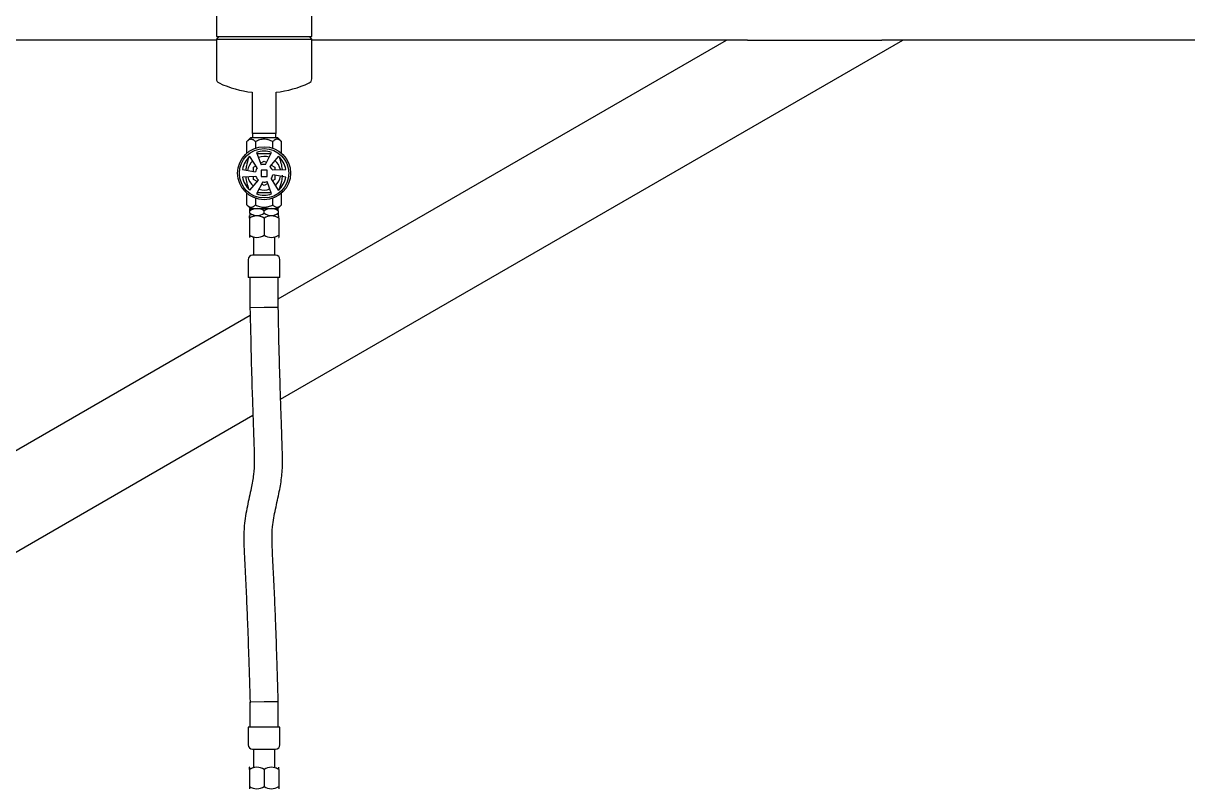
# Model space of a CAD drawing. Extents: x -681219 to -550379, y -242630 to -158199.
# Drawn here: x -627363 to -625652, y -174805 to -173681 of the extents above; entities that cross this region are included whole.
import ezdxf

# ---------------------------------------------------------------- set-up
doc = ezdxf.new("R2010")
doc.units = 0
doc.header["$LTSCALE"] = 1000
for name, color, linetype in [('$TD_AUDIT_GENERATED_(1444)', 7, 'CONTINUOUS'), ('B1OS_截止阀DN20', 7, 'CONTINUOUS'), ('DN20_GB3289.26_A', 7, 'CONTINUOUS'), ('DN20×600_YJR3-4C', 7, 'CONTINUOUS'), ('GBT_12459管帽DN100', 7, 'CONTINUOUS'), ('SPTZ0110017219', 7, 'CONTINUOUS'), ('SPTZ45_0202055', 7, 'CONTINUOUS'), ('SPTZ45_060102', 7, 'CONTINUOUS')]:
    doc.layers.add(name, color=color, linetype=linetype)

msp = doc.modelspace()

# ---------------------------------------------------------------- linework, layer by layer
at = {"layer": '$TD_AUDIT_GENERATED_(1444)', "color": 7, "linetype": 'Continuous'}
for p, q in [((-627026.5545, -173782.1913), (-627026.5545, -173842.7864)), ((-626991.5625, -173842.7864), (-626991.5625, -173782.1913)), ((-626991.5625, -173842.7864), (-627026.5545, -173842.7864)), ((-627026.1922, -173842.7864), (-627026.1922, -173849.2664)), ((-626991.9247, -173849.2664), (-626991.9247, -173842.7864))]:
    msp.add_line(p, q, dxfattribs=at)
at = {"layer": 'B1OS_截止阀DN20', "color": 7, "linetype": 'Continuous'}
for p, q in [((-627029.1465, -173849.2664), (-627034.4988, -173854.6188)), ((-627034.4988, -173871.705), (-627034.4988, -173854.6188)), ((-626988.9705, -173849.2664), (-627029.1465, -173849.2664)), ((-627021.7787, -173854.6188), (-627021.7787, -173864.3661)), ((-626996.3383, -173864.3661), (-626996.3383, -173854.6188)), ((-626983.6181, -173854.6188), (-626988.9705, -173849.2664)), ((-626983.6181, -173871.705), (-626983.6181, -173854.6188)), ((-627019.2711, -173893.1274), (-627029.8848, -173876.2866)), ((-627020.1399, -173870.6604), (-627013.4911, -173888.928)), ((-626998.9958, -173872.5944), (-627019.436, -173872.5944)), ((-627007.2548, -173888.2725), (-626997.977, -173870.6604)), ((-626988.2322, -173876.2866), (-627000.7279, -173891.1785)), ((-627024.6105, -173892.1274), (-627021.1577, -173890.134)), ((-627024.6105, -173898.3642), (-627024.6105, -173892.1274)), ((-627014.4596, -173886.2668), (-627009.0585, -173883.1485)), ((-627009.0585, -173883.1485), (-627005.6057, -173885.142)), ((-626998.9076, -173889.0091), (-626993.5065, -173892.1274)), ((-626993.5065, -173892.1274), (-626993.5065, -173896.1144)), ((-627040.9662, -173895.4802), (-627021.8216, -173898.8559)), ((-627021.0748, -173905.9613), (-627040.9662, -173906.7326)), ((-627029.8848, -173925.9262), (-627017.389, -173911.0343)), ((-627024.6105, -173910.0853), (-627024.6105, -173906.0984)), ((-627019.2093, -173913.2037), (-627024.6105, -173910.0853)), ((-627004.5225, -173896.5704), (-627013.5945, -173896.5704)), ((-627013.5945, -173896.5704), (-627013.5945, -173905.6424)), ((-627013.5945, -173905.6424), (-627004.5225, -173905.6424)), ((-627004.5225, -173905.6424), (-627004.5225, -173896.5704)), ((-626998.8459, -173909.0854), (-626988.2322, -173925.9262)), ((-626997.0422, -173896.2515), (-626977.1507, -173895.4802)), ((-626993.5065, -173910.0853), (-626996.9593, -173912.0788)), ((-626977.1507, -173906.7326), (-626996.2954, -173903.3569)), ((-626993.5065, -173903.8486), (-626993.5065, -173910.0853)), ((-627010.8622, -173913.9403), (-627020.1399, -173931.5524)), ((-627009.0585, -173919.0643), (-627012.5113, -173917.0708)), ((-627003.6573, -173915.9459), (-627009.0585, -173919.0643)), ((-626997.977, -173931.5524), (-627004.6259, -173913.2848)), ((-627034.4988, -173947.594), (-627034.4988, -173930.5078)), ((-627021.7787, -173937.8467), (-627021.7787, -173947.594)), ((-627019.1211, -173929.6184), (-626998.681, -173929.6184)), ((-626996.3383, -173947.594), (-626996.3383, -173937.8467)), ((-626983.6181, -173947.594), (-626983.6181, -173930.5078)), ((-627034.4988, -173947.594), (-627029.1465, -173952.9464)), ((-627029.1465, -173952.9464), (-626988.9705, -173952.9464)), ((-626988.9705, -173952.9464), (-626983.6181, -173947.594))]:
    msp.add_line(p, q, dxfattribs=at)
for radius in [38.88, 36.288]:
    msp.add_circle((-627009.0585, -173901.1064), radius, dxfattribs=at)
for radius, start, end in [(32.4, 130, 170), (32.4, 70, 110), (24.624, 72.4799815, 110), (32.4, 10, 50), (24.624, 132.4799815, 170), (12.96, 142, 170), (12.96, 82, 110), (12.96, 22, 50), (24.624, 12.4799815, 50), (32.4, 190, 230), (24.624, 192.4799815, 230), (12.96, 202, 230), (12.96, 322, 350), (24.624, 312.4799815, 350), (32.4, 310, 350), (24.624, 252.4799815, 290), (12.96, 262, 290), (32.4, 250, 290)]:
    msp.add_arc((-627009.0585, -173901.1064), radius, start, end, dxfattribs=at)
for points, knots in [([(-627021.7787, -173854.6188), (-627022.7728, -173853.6246), (-627023.7895, -173852.7793), (-627025.3689, -173851.8737), (-627025.9046, -173851.6329), (-627026.7251, -173851.3845), (-627027.0015, -173851.3205), (-627027.5604, -173851.2337), (-627027.8398, -173851.2115), (-627029.2282, -173851.2061), (-627030.32, -173851.5431), (-627032.4732, -173852.7643), (-627033.5012, -173853.6211), (-627034.4988, -173854.6188)], [0, 0, 0, 0, 0.25, 0.25, 0.375, 0.375, 0.4375, 0.4375, 0.5, 0.5, 0.75, 0.75, 1, 1, 1, 1]), ([(-626996.3383, -173854.6188), (-626998.3124, -173853.6317), (-627000.3474, -173852.7809), (-627003.0244, -173852.016), (-627003.5668, -173851.8783), (-627004.6514, -173851.6406), (-627005.1954, -173851.54), (-627006.8328, -173851.2962), (-627007.9316, -173851.2114), (-627010.1449, -173851.2094), (-627011.2674, -173851.2942), (-627013.4636, -173851.6202), (-627014.5428, -173851.8598), (-627016.6701, -173852.4659), (-627017.72, -173852.8329), (-627019.7873, -173853.6656), (-627020.7931, -173854.126), (-627021.7787, -173854.6188)], [0, 0, 0, 0, 0.25, 0.25, 0.3125, 0.3125, 0.375, 0.375, 0.5, 0.5, 0.625, 0.625, 0.75, 0.75, 0.875, 0.875, 1, 1, 1, 1]), ([(-626983.6181, -173854.6188), (-626984.6102, -173853.6266), (-626985.6285, -173852.7782), (-626986.9559, -173852.0189), (-626987.2241, -173851.8823), (-626987.7669, -173851.6437), (-626988.0426, -173851.5413), (-626988.8697, -173851.2948), (-626989.421, -173851.211), (-626990.5233, -173851.2098), (-626991.0743, -173851.2924), (-626991.9006, -173851.5367), (-626992.1765, -173851.6385), (-626992.7203, -173851.8765), (-626992.9891, -173852.0128), (-626994.3199, -173852.7717), (-626995.3418, -173853.6223), (-626996.3383, -173854.6188)], [0, 0, 0, 0, 0.25, 0.25, 0.3125, 0.3125, 0.375, 0.375, 0.5, 0.5, 0.625, 0.625, 0.6875, 0.6875, 0.75, 0.75, 1, 1, 1, 1]), ([(-627031.7927, -173878.24), (-627033.1433, -173882.235), (-627034.8012, -173887.9365), (-627035.7393, -173894.2396), (-627035.9495, -173896.3972)], [0.0970829219, 0.0970829219, 0.0970829219, 0.0970829219, 0.3103552555, 0.4201217157, 0.4201217157, 0.4201217157, 0.4201217157]), ([(-626987.0081, -173926.059), (-626985.3358, -173921.4298), (-626983.1884, -173914.6698), (-626982.1714, -173907.0168), (-626981.9956, -173904.1455)], [0.0605950415, 0.0605950415, 0.0605950415, 0.0605950415, 0.3030146367, 0.4487272967, 0.4487272967, 0.4487272967, 0.4487272967]), ([(-627034.4988, -173947.594), (-627033.5067, -173948.5862), (-627032.4885, -173949.4346), (-627031.1611, -173950.1939), (-627030.8928, -173950.3305), (-627030.35, -173950.5691), (-627030.0744, -173950.6715), (-627029.2472, -173950.918), (-627028.696, -173951.0018), (-627027.5937, -173951.003), (-627027.0427, -173950.9204), (-627026.2164, -173950.6761), (-627025.9405, -173950.5743), (-627025.3967, -173950.3363), (-627025.1278, -173950.2), (-627023.7971, -173949.4411), (-627022.7751, -173948.5905), (-627021.7787, -173947.594)], [0, 0, 0, 0, 0.25, 0.25, 0.3125, 0.3125, 0.375, 0.375, 0.5, 0.5, 0.625, 0.625, 0.6875, 0.6875, 0.75, 0.75, 1, 1, 1, 1]), ([(-627021.7787, -173947.594), (-627020.7931, -173948.0868), (-627019.7873, -173948.5472), (-627017.72, -173949.3799), (-627016.6701, -173949.7469), (-627014.5428, -173950.353), (-627013.4636, -173950.5926), (-627011.2674, -173950.9186), (-627010.1449, -173951.0034), (-627007.9316, -173951.0014), (-627006.8328, -173950.9166), (-627005.1954, -173950.6728), (-627004.6514, -173950.5722), (-627003.5668, -173950.3344), (-627003.0244, -173950.1968), (-627000.3474, -173949.4319), (-626998.3124, -173948.5811), (-626996.3383, -173947.594)], [0, 0, 0, 0, 0.125, 0.125, 0.25, 0.25, 0.375, 0.375, 0.5, 0.5, 0.625, 0.625, 0.6875, 0.6875, 0.75, 0.75, 1, 1, 1, 1]), ([(-626996.3383, -173947.594), (-626995.3441, -173948.5882), (-626994.3275, -173949.4335), (-626992.748, -173950.339), (-626992.2123, -173950.5799), (-626991.3918, -173950.8283), (-626991.1155, -173950.8923), (-626990.5566, -173950.9791), (-626990.2772, -173951.0013), (-626988.8887, -173951.0066), (-626987.7969, -173950.6697), (-626985.6437, -173949.4485), (-626984.6157, -173948.5917), (-626983.6181, -173947.594)], [0, 0, 0, 0, 0.25, 0.25, 0.375, 0.375, 0.4375, 0.4375, 0.5, 0.5, 0.75, 0.75, 1, 1, 1, 1])]:
    msp.add_open_spline(points, degree=3, knots=knots, dxfattribs=at)
for points in [[(-626982.1307, -173895.6451), (-626982.7374, -173889.5056), (-626984.4299, -173883.6868), (-626986.604, -173877.4149)], [(-627036.0325, -173906.562), (-627035.4679, -173912.7088), (-627033.7605, -173918.5095), (-627031.5572, -173924.7598)]]:
    msp.add_open_spline(points, degree=3, dxfattribs=at)
at = {"layer": 'DN20_GB3289.26_A', "color": 7, "linetype": 'Continuous'}
for p, q in [((-627029.6649, -173952.9464), (-627029.7945, -173953.076)), ((-627029.7945, -173956.2839), (-627029.7945, -173953.076)), ((-627029.7945, -173959.9769), (-627029.7945, -173956.2839)), ((-627029.7945, -173959.9769), (-627029.7945, -173963.1848)), ((-627009.0585, -173959.9769), (-627009.0585, -173956.2839)), ((-626988.3225, -173956.2839), (-626988.3225, -173953.076)), ((-626988.3225, -173956.2839), (-626988.3225, -173959.9769)), ((-626988.3225, -173959.9769), (-626988.3225, -173963.1848)), ((-627029.7945, -173963.1848), (-627029.6649, -173963.3144)), ((-626988.4521, -173963.3144), (-626988.3225, -173963.1848))]:
    msp.add_line(p, q, dxfattribs=at)
for centre, radius, start, end in [((-627019.4265, -173971.6006), 18.4959, 55.9056174, 124.0943826), ((-627019.4265, -173971.6006), 18.4958, 107.5500436, 124.0944153), ((-627019.4265, -173944.6602), 18.4958, 235.9055847, 276.991122), ((-627019.4265, -173944.6602), 18.4959, 235.9056174, 304.0943826), ((-626998.6905, -173971.6005), 18.4958, 55.9054873, 124.0945127), ((-626998.6905, -173944.6603), 18.4958, 235.9054873, 304.0945127), ((-626998.6905, -173944.6602), 18.4959, 278.595752, 304.0943826), ((-626998.6905, -173971.6006), 18.4959, 55.9056174, 72.2536206)]:
    msp.add_arc(centre, radius, start, end, dxfattribs=at)
at = {"layer": 'DN20×600_YJR3-4C', "color": 7, "linetype": 'Continuous'}
for p, q in [((-627030.0537, -173963.3144), (-627030.4425, -173963.7032)), ((-627030.4425, -173967.0113), (-627030.4425, -173963.7032)), ((-627030.4425, -173967.0113), (-627030.4425, -173992.0175)), ((-627009.0585, -173967.0113), (-627009.0585, -173992.0175)), ((-626987.6745, -173967.0113), (-626987.6745, -173963.7032)), ((-626987.6745, -173967.0113), (-626987.6745, -173992.0175)), ((-627030.4425, -173992.0175), (-627030.4425, -173995.3256)), ((-627024.6105, -173995.7144), (-627024.6105, -174021.6344)), ((-626993.5065, -174021.6344), (-626993.5065, -173995.7144)), ((-626988.0633, -173995.7144), (-626987.6745, -173995.3256)), ((-626987.6745, -173992.0175), (-626987.6745, -173995.3256)), ((-627032.3865, -174028.1144), (-627032.3865, -174054.0344)), ((-626992.2105, -174021.6344), (-627025.9065, -174021.6344)), ((-626985.7305, -174054.0344), (-626985.7305, -174028.1144)), ((-626985.7305, -174054.0344), (-627032.3865, -174054.0344)), ((-627029.7945, -174054.0344), (-627029.7945, -174098.2454)), ((-626988.3225, -174097.8341), (-626988.3225, -174054.0344)), ((-627029.7945, -174098.2482), (-627009.0585, -174098.0398)), ((-627009.0585, -174098.0398), (-626988.3225, -174097.8313)), ((-627009.0585, -174677.8042), (-627029.7945, -174678.0795)), ((-627029.7945, -174678.0759), (-627029.7945, -174714.9944)), ((-626988.3225, -174677.5289), (-627009.0585, -174677.8042)), ((-626988.3225, -174714.9944), (-626988.3225, -174677.5325)), ((-626985.7305, -174714.9944), (-627032.3865, -174714.9944)), ((-627032.3865, -174714.9944), (-627032.3865, -174740.9144)), ((-626985.7305, -174740.9144), (-626985.7305, -174714.9944)), ((-627025.9065, -174747.3944), (-626992.2105, -174747.3944)), ((-627024.6105, -174747.3944), (-627024.6105, -174773.3144)), ((-626993.5065, -174773.3144), (-626993.5065, -174747.3944)), ((-627030.0537, -174773.3144), (-627030.4425, -174773.7032)), ((-627030.4425, -174777.0113), (-627030.4425, -174773.7032)), ((-627030.4425, -174777.0113), (-627030.4425, -174802.0175)), ((-627009.0585, -174777.0113), (-627009.0585, -174802.0175)), ((-626987.6745, -174777.0113), (-626987.6745, -174773.7032)), ((-626987.6745, -174777.0113), (-626987.6745, -174802.0175)), ((-627030.4425, -174802.0175), (-627030.4425, -174805.3256)), ((-626987.6745, -174802.0175), (-626987.6745, -174805.3256))]:
    msp.add_line(p, q, dxfattribs=at)
for centre, radius, start, end in [((-627019.7505, -173982.8942), 19.1464, 56.0524223, 123.9475777), ((-627019.7505, -173982.8065), 19.0737, 113.627923, 124.0946648), ((-626998.3665, -173982.8065), 19.0737, 55.9053352, 124.0946648), ((-626998.3665, -173982.8943), 19.1465, 56.0525469, 66.8220685), ((-627019.7505, -173976.1346), 19.1464, 236.0524223, 303.9475777), ((-627019.7505, -173976.1345), 19.1465, 236.0525469, 258.1196035), ((-626998.3665, -173976.1345), 19.1465, 236.0525469, 303.9474531), ((-626998.3665, -173976.2223), 19.0737, 278.6949559, 304.0946648), ((-627025.9065, -174028.1144), 6.48, 90, 180), ((-626992.2105, -174028.1144), 6.48, 0, 90), ((-627025.9065, -174740.9144), 6.48, 180, 270), ((-626992.2105, -174740.9144), 6.48, 270, 0), ((-627019.7505, -174792.8942), 19.1464, 56.0524223, 123.9475777), ((-627019.7505, -174792.8065), 19.0737, 98.6949559, 124.0946648), ((-626998.3665, -174792.8065), 19.0737, 55.9053352, 124.0946648), ((-626998.3665, -174792.8943), 19.1465, 56.0525469, 78.1196035), ((-627019.7505, -174786.1346), 19.1464, 236.0524223, 303.9475777), ((-626998.3665, -174786.1345), 19.1465, 236.0525469, 303.9474531)]:
    msp.add_arc(centre, radius, start, end, dxfattribs=at)
for points, knots in [([(-627029.8021, -174097.8686), (-627029.2509, -174123.9428), (-627028.4193, -174162.3406), (-627026.8413, -174218.102), (-627025.4883, -174258.5105), (-627024.3959, -174287.8944), (-627023.6967, -174308.7173), (-627023.3229, -174326.3413), (-627024.2175, -174344.1527), (-627028.3366, -174365.9213), (-627034.0118, -174390.8202), (-627038.6378, -174416.7818), (-627039.0816, -174441.4859), (-627037.9811, -174464.9002), (-627036.5221, -174493.8398), (-627034.9023, -174527.9037), (-627033.1957, -174569.6239), (-627031.4006, -174620.6952), (-627030.4176, -174655.563), (-627029.7677, -174679.0896)], [0, 0, 0, 0, 0.122051553, 0.214207487, 0.282149161, 0.331031098, 0.365441315, 0.389420717, 0.421778267, 0.457014002, 0.503261672, 0.553374362, 0.592334529, 0.630147281, 0.67405445, 0.741529674, 0.805501542, 0.889856299, 1, 1, 1, 1]), ([(-626988.3103, -174677.9886), (-626988.9696, -174654.1329), (-626989.9666, -174618.7786), (-626991.7928, -174567.005), (-626993.5257, -174524.7689), (-626995.1735, -174490.4553), (-626996.5995, -174461.8261), (-626997.645, -174440.1046), (-626997.0018, -174418.0495), (-626992.3096, -174394.4931), (-626986.7436, -174369.8464), (-626982.5839, -174345.7668), (-626981.8391, -174325.0763), (-626982.307, -174305.1619), (-626983.0602, -174283.5499), (-626984.1475, -174254.019), (-626985.4711, -174214.1069), (-626986.9976, -174159.6499), (-626987.8052, -174122.297), (-626988.3385, -174097.035)], [0, 0, 0, 0, 0.111736279, 0.197303402, 0.262145197, 0.330308389, 0.374026674, 0.409806589, 0.442311043, 0.4873515, 0.533123954, 0.57258158, 0.612951442, 0.639497963, 0.675184158, 0.724342145, 0.791554701, 0.881696026, 1, 1, 1, 1])]:
    msp.add_open_spline(points, degree=3, knots=knots, dxfattribs=at)
at = {"layer": 'GBT_12459管帽DN100', "color": 7, "linetype": 'Continuous'}
for p, q in [((-627075.1545, -173700.2264), (-627079.0425, -173704.1144)), ((-627079.0425, -173704.1144), (-626939.0745, -173704.1144)), ((-627079.0425, -173704.1144), (-627079.0425, -173762.6194)), ((-626939.0745, -173704.1144), (-626942.9625, -173700.2264)), ((-626939.0745, -173762.6194), (-626939.0745, -173704.1144))]:
    msp.add_line(p, q, dxfattribs=at)
for centre, radius, start, end in [((-627072.5625, -173762.6194), 6.48, 180, 245.0129256), ((-627009.0585, -173626.3544), 156.816, 245.0129256, 263.5941586), ((-627009.0585, -173626.3544), 156.816, 276.4058414, 294.9870744), ((-626945.5545, -173762.6194), 6.48, 294.9870744, 0)]:
    msp.add_arc(centre, radius, start, end, dxfattribs=at)
at = {"layer": 'SPTZ0110017219', "color": 7, "linetype": 'Continuous'}
for p, q in [((-627079.0425, -173705.4104), (-627601.3305, -173705.4104)), ((-626298.6764, -173705.4104), (-626939.0745, -173705.4104)), ((-624435.8895, -173705.4104), (-626101.6844, -173705.4104))]:
    msp.add_line(p, q, dxfattribs=at)
at = {"layer": 'SPTZ45_0202055', "color": 7, "linetype": 'Continuous'}
for p, q in [((-626988.3225, -174085.6198), (-626329.7804, -173705.4104)), ((-626984.8081, -174233.24), (-626070.5804, -173705.4104)), ((-626298.6764, -173705.4104), (-626329.7804, -173705.4104)), ((-626298.6764, -173705.4104), (-626101.6844, -173705.4104)), ((-626070.5804, -173705.4104), (-626101.6844, -173705.4104)), ((-627585.7785, -174430.5612), (-627029.5394, -174109.4164)), ((-627585.7785, -174580.2104), (-627025.5189, -174256.7444))]:
    msp.add_line(p, q, dxfattribs=at)
at = {"layer": 'SPTZ45_060102', "color": 7, "linetype": 'Continuous'}
for p, q in [((-627079.0425, -173052.2264), (-627079.0425, -173700.2264)), ((-626939.0745, -173700.2264), (-626939.0745, -173239.4984)), ((-627079.0425, -173700.2264), (-626939.0745, -173700.2264))]:
    msp.add_line(p, q, dxfattribs=at)

doc.saveas('drawing.dxf')
